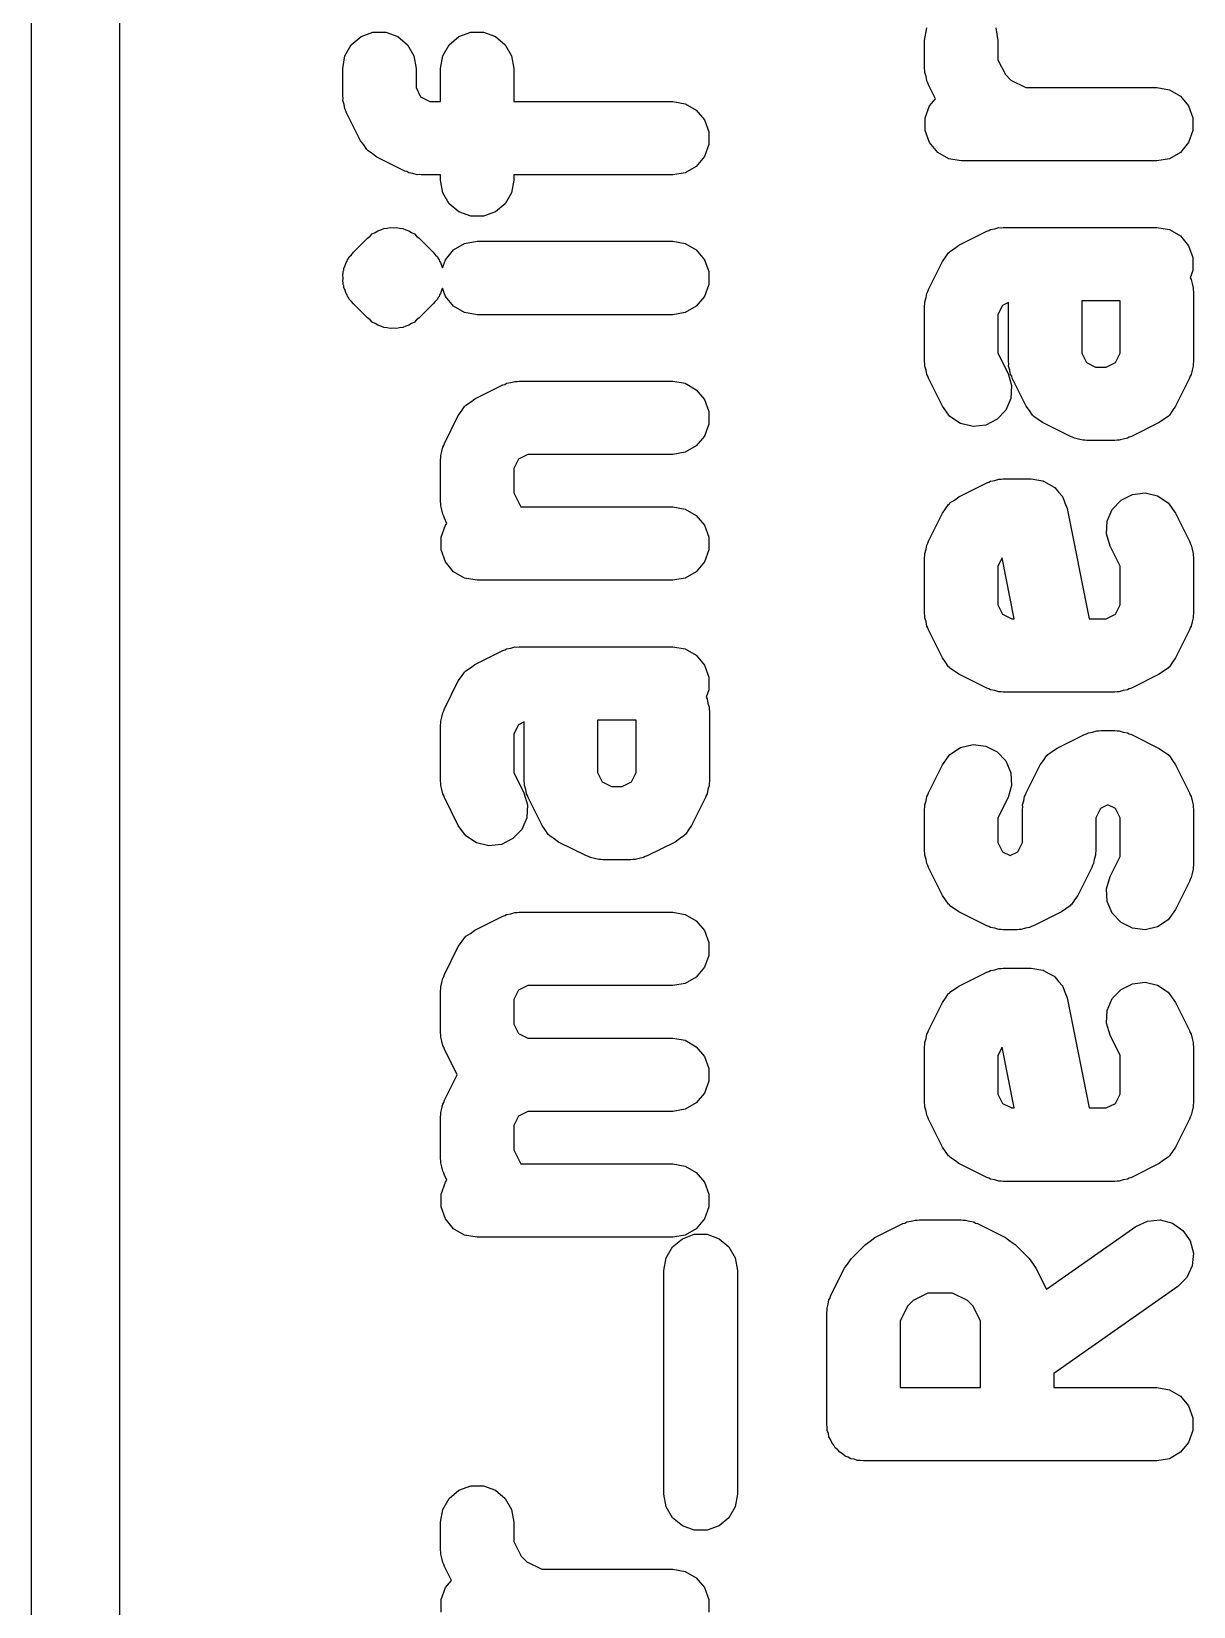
# Model space of a CAD drawing. Extents: x 25.3 to 49.5, y -85.5 to -24.8.
# Drawn here: x 25.286 to 28.304, y -79.159 to -75.07 of the extents above; entities that cross this region are included whole.
import ezdxf

# ---------------------------------------------------------------- set-up
doc = ezdxf.new("R2010")
doc.units = 0
doc.header["$MEASUREMENT"] = 0
doc.layers.add('BLACK', color=7, linetype='CONTINUOUS')

msp = doc.modelspace()

# ---------------------------------------------------------------- linework, layer by layer
at = {"layer": 'Black'}
for p, q in [((25.2857, -84.836), (25.2857, -25.4)), ((25.5143, -25.5143), (25.5143, -84.7217)), ((27.6053, -75.0933), (27.611, -75.0607)), ((27.79, -75.0607), (27.7958, -75.0933)), ((26.0997, -75.1333), (26.1162, -75.1046)), ((26.1162, -75.1046), (26.1416, -75.0834)), ((26.1416, -75.0834), (26.1727, -75.0721)), ((26.1727, -75.0721), (26.2058, -75.0721)), ((26.2058, -75.0721), (26.2368, -75.0834)), ((26.2368, -75.0834), (26.2622, -75.1046)), ((26.2622, -75.1046), (26.2787, -75.1333)), ((26.3537, -75.1333), (26.3702, -75.1046)), ((26.3702, -75.1046), (26.3956, -75.0834)), ((26.3956, -75.0834), (26.4267, -75.0721)), ((26.4267, -75.0721), (26.4598, -75.0721)), ((26.4598, -75.0721), (26.4908, -75.0834)), ((26.4908, -75.0834), (26.5162, -75.1046)), ((26.5162, -75.1046), (26.5327, -75.1333)), ((27.6053, -75.1659), (27.6053, -75.0933)), ((27.7958, -75.0933), (27.7958, -75.1434)), ((26.094, -75.1659), (26.0997, -75.1333)), ((26.2787, -75.1333), (26.2845, -75.1659)), ((26.348, -75.1659), (26.3537, -75.1333)), ((26.5327, -75.1333), (26.5385, -75.1659)), ((27.7958, -75.1434), (27.8151, -75.182)), ((26.094, -75.2384), (26.094, -75.1659)), ((26.2845, -75.1659), (26.2845, -75.2159)), ((26.348, -75.252), (26.348, -75.1659)), ((26.5385, -75.1659), (26.5385, -75.252)), ((27.6062, -75.1713), (27.6053, -75.1659)), ((27.6059, -75.1767), (27.6062, -75.1713)), ((27.6091, -75.1874), (27.6059, -75.1767)), ((27.611, -75.1984), (27.6091, -75.1874)), ((27.8151, -75.182), (27.8295, -75.1964)), ((26.2845, -75.2159), (26.2965, -75.24)), ((27.6138, -75.2032), (27.611, -75.1984)), ((27.6153, -75.2085), (27.6138, -75.2032)), ((27.6335, -75.2449), (27.6153, -75.2085)), ((27.8295, -75.1964), (27.8681, -75.2157)), ((27.8681, -75.2157), (28.2085, -75.2157)), ((28.2085, -75.2157), (28.2411, -75.2215)), ((28.2411, -75.2215), (28.2697, -75.238)), ((26.0949, -75.2438), (26.094, -75.2384)), ((26.0946, -75.2493), (26.0949, -75.2438)), ((26.0978, -75.26), (26.0946, -75.2493)), ((26.0997, -75.271), (26.0978, -75.26)), ((26.2965, -75.24), (26.3206, -75.252)), ((26.3206, -75.252), (26.348, -75.252)), ((26.5385, -75.252), (26.9512, -75.252)), ((26.9512, -75.252), (26.9838, -75.2578)), ((26.9838, -75.2578), (27.0124, -75.2743)), ((27.6067, -75.2945), (27.618, -75.2634)), ((27.618, -75.2634), (27.6335, -75.2449)), ((28.2697, -75.238), (28.291, -75.2634)), ((28.291, -75.2634), (28.3023, -75.2945)), ((26.1025, -75.2758), (26.0997, -75.271)), ((26.104, -75.281), (26.1025, -75.2758)), ((26.1403, -75.3536), (26.104, -75.281)), ((27.0124, -75.2743), (27.0337, -75.2997)), ((27.0337, -75.2997), (27.045, -75.3307)), ((27.6067, -75.3275), (27.6067, -75.2945)), ((28.3023, -75.2945), (28.3023, -75.3275)), ((27.045, -75.3307), (27.045, -75.3638)), ((27.618, -75.3586), (27.6067, -75.3275)), ((28.3023, -75.3275), (28.291, -75.3586)), ((26.1486, -75.3648), (26.1403, -75.3536)), ((26.1563, -75.3765), (26.1486, -75.3648)), ((26.1584, -75.3781), (26.1563, -75.3765)), ((26.16, -75.3802), (26.1584, -75.3781)), ((26.1717, -75.3879), (26.16, -75.3802)), ((26.1829, -75.3962), (26.1717, -75.3879)), ((27.045, -75.3638), (27.0337, -75.3949)), ((27.6393, -75.384), (27.618, -75.3586)), ((27.6679, -75.4005), (27.6393, -75.384)), ((28.2697, -75.384), (28.2411, -75.4005)), ((28.291, -75.3586), (28.2697, -75.384)), ((26.2555, -75.4325), (26.1829, -75.3962)), ((26.2607, -75.434), (26.2555, -75.4325)), ((27.0124, -75.4203), (26.9838, -75.4368)), ((27.0337, -75.3949), (27.0124, -75.4203)), ((27.7005, -75.4062), (27.6679, -75.4005)), ((28.2085, -75.4062), (27.7005, -75.4062)), ((28.2411, -75.4005), (28.2085, -75.4062)), ((26.2655, -75.4368), (26.2607, -75.434)), ((26.2765, -75.4387), (26.2655, -75.4368)), ((26.2872, -75.4419), (26.2765, -75.4387)), ((26.2927, -75.4416), (26.2872, -75.4419)), ((26.2981, -75.4425), (26.2927, -75.4416)), ((26.348, -75.4425), (26.2981, -75.4425)), ((26.348, -75.4561), (26.348, -75.4425)), ((26.3537, -75.4887), (26.348, -75.4561)), ((26.5385, -75.4561), (26.5327, -75.4887)), ((26.9512, -75.4425), (26.5385, -75.4425)), ((26.5385, -75.4425), (26.5385, -75.4561)), ((26.9838, -75.4368), (26.9512, -75.4425)), ((26.3702, -75.5174), (26.3537, -75.4887)), ((26.5327, -75.4887), (26.5162, -75.5174)), ((26.3956, -75.5386), (26.3702, -75.5174)), ((26.4267, -75.5499), (26.3956, -75.5386)), ((26.4598, -75.5499), (26.4267, -75.5499)), ((26.4908, -75.5386), (26.4598, -75.5499)), ((26.5162, -75.5174), (26.4908, -75.5386)), ((26.165, -75.6017), (26.1709, -75.5958)), ((26.1709, -75.5958), (26.1784, -75.5923)), ((26.1784, -75.5923), (26.1852, -75.5875)), ((26.1852, -75.5875), (26.1933, -75.5854)), ((26.1933, -75.5854), (26.2008, -75.5819)), ((26.2008, -75.5819), (26.2091, -75.5811)), ((26.2091, -75.5811), (26.2172, -75.579)), ((26.2172, -75.579), (26.2255, -75.5797)), ((26.2255, -75.5797), (26.2338, -75.579)), ((26.2338, -75.579), (26.2419, -75.5811)), ((26.2419, -75.5811), (26.2502, -75.5819)), ((26.2502, -75.5819), (26.2577, -75.5854)), ((26.2577, -75.5854), (26.2658, -75.5875)), ((26.2658, -75.5875), (26.2726, -75.5923)), ((26.2726, -75.5923), (26.2801, -75.5958)), ((26.2801, -75.5958), (26.286, -75.6017)), ((27.6942, -75.6249), (27.7668, -75.5887)), ((27.7668, -75.5887), (27.772, -75.5871)), ((27.772, -75.5871), (27.7768, -75.5844)), ((27.7768, -75.5844), (27.7878, -75.5824)), ((27.7878, -75.5824), (27.7985, -75.5792)), ((27.7985, -75.5792), (27.804, -75.5796)), ((27.804, -75.5796), (27.8094, -75.5786)), ((27.8094, -75.5786), (28.2085, -75.5786)), ((28.2085, -75.5786), (28.2411, -75.5844)), ((28.2411, -75.5844), (28.2697, -75.6009)), ((26.1219, -75.6428), (26.1581, -75.6065)), ((26.1581, -75.6065), (26.165, -75.6017)), ((26.286, -75.6017), (26.2929, -75.6065)), ((26.2929, -75.6065), (26.3291, -75.6428)), ((26.3607, -75.6625), (26.382, -75.6372)), ((26.382, -75.6372), (26.4106, -75.6206)), ((26.4106, -75.6206), (26.4432, -75.6149)), ((26.4432, -75.6149), (26.9512, -75.6149)), ((26.9512, -75.6149), (26.9838, -75.6206)), ((26.9838, -75.6206), (27.0124, -75.6372)), ((27.0124, -75.6372), (27.0337, -75.6625)), ((27.6713, -75.641), (27.683, -75.6333)), ((27.683, -75.6333), (27.6942, -75.6249)), ((28.2697, -75.6009), (28.291, -75.6262)), ((28.291, -75.6262), (28.3023, -75.6573)), ((26.0972, -75.6855), (26.1007, -75.6779)), ((26.1007, -75.6779), (26.1029, -75.6699)), ((26.1029, -75.6699), (26.1053, -75.6665)), ((26.1053, -75.6665), (26.1067, -75.6625)), ((26.1067, -75.6625), (26.1094, -75.6593)), ((26.1094, -75.6593), (26.1112, -75.6555)), ((26.1112, -75.6555), (26.1171, -75.6496)), ((26.1171, -75.6496), (26.1219, -75.6428)), ((26.3291, -75.6428), (26.3339, -75.6496)), ((26.3339, -75.6496), (26.3398, -75.6555)), ((26.3398, -75.6555), (26.3416, -75.6593)), ((26.3416, -75.6593), (26.3443, -75.6625)), ((26.3443, -75.6625), (26.3457, -75.6665)), ((26.3457, -75.6665), (26.3481, -75.6699)), ((26.3481, -75.6699), (26.3503, -75.6779)), ((26.3503, -75.6779), (26.353, -75.6838)), ((26.353, -75.6838), (26.3607, -75.6625)), ((27.0337, -75.6625), (27.045, -75.6936)), ((27.6153, -75.7401), (27.6516, -75.6675)), ((27.6516, -75.6675), (27.6599, -75.6563)), ((27.6599, -75.6563), (27.6676, -75.6447)), ((27.6676, -75.6447), (27.6697, -75.6431)), ((27.6697, -75.6431), (27.6713, -75.641)), ((28.3023, -75.6573), (28.3023, -75.6904)), ((26.0943, -75.7018), (26.0954, -75.6978)), ((26.0951, -75.7101), (26.0943, -75.7018)), ((26.0943, -75.7184), (26.0951, -75.7101)), ((26.0954, -75.7225), (26.0943, -75.7184)), ((26.0954, -75.6936), (26.0968, -75.6897)), ((26.0954, -75.6978), (26.0954, -75.6936)), ((26.0968, -75.6897), (26.0972, -75.6855)), ((27.045, -75.6936), (27.045, -75.7267)), ((28.3023, -75.6904), (28.2954, -75.7093)), ((28.2954, -75.7093), (28.298, -75.7139)), ((28.298, -75.7139), (28.3, -75.7248)), ((26.0954, -75.7267), (26.0954, -75.7225)), ((26.0968, -75.7306), (26.0954, -75.7267)), ((26.0972, -75.7348), (26.0968, -75.7306)), ((26.1007, -75.7423), (26.0972, -75.7348)), ((26.1029, -75.7504), (26.1007, -75.7423)), ((26.1053, -75.7538), (26.1029, -75.7504)), ((26.1067, -75.7578), (26.1053, -75.7538)), ((26.1094, -75.761), (26.1067, -75.7578)), ((26.3443, -75.7578), (26.3416, -75.761)), ((26.3457, -75.7538), (26.3443, -75.7578)), ((26.3481, -75.7504), (26.3457, -75.7538)), ((26.3503, -75.7423), (26.3481, -75.7504)), ((26.353, -75.7365), (26.3503, -75.7423)), ((26.3607, -75.7578), (26.353, -75.7365)), ((26.382, -75.7831), (26.3607, -75.7578)), ((27.0337, -75.7578), (27.0124, -75.7831)), ((27.045, -75.7267), (27.0337, -75.7578)), ((27.6091, -75.7611), (27.611, -75.7501)), ((27.611, -75.7501), (27.6138, -75.7454)), ((27.6138, -75.7454), (27.6153, -75.7401)), ((28.3, -75.7248), (28.3031, -75.7355)), ((28.3031, -75.7355), (28.3028, -75.741)), ((28.3028, -75.741), (28.3038, -75.7464)), ((28.3038, -75.7464), (28.3038, -75.9279)), ((26.1112, -75.7648), (26.1094, -75.761)), ((26.1171, -75.7707), (26.1112, -75.7648)), ((26.1219, -75.7775), (26.1171, -75.7707)), ((26.1581, -75.8138), (26.1219, -75.7775)), ((26.3291, -75.7775), (26.2929, -75.8138)), ((26.3339, -75.7707), (26.3291, -75.7775)), ((26.3398, -75.7648), (26.3339, -75.7707)), ((26.3416, -75.761), (26.3398, -75.7648)), ((26.4106, -75.7996), (26.382, -75.7831)), ((26.4432, -75.8054), (26.4106, -75.7996)), ((26.9838, -75.7996), (26.9512, -75.8054)), ((27.0124, -75.7831), (26.9838, -75.7996)), ((27.6053, -75.7827), (27.6062, -75.7773)), ((27.6053, -75.9279), (27.6053, -75.7827)), ((27.6059, -75.7718), (27.6091, -75.7611)), ((27.6062, -75.7773), (27.6059, -75.7718)), ((27.8078, -75.7811), (27.7958, -75.8052)), ((27.823, -75.7735), (27.8078, -75.7811)), ((27.823, -75.9279), (27.823, -75.7735)), ((28.0135, -75.7691), (28.0135, -75.9054)), ((28.1133, -75.7691), (28.0135, -75.7691)), ((28.1133, -75.9054), (28.1133, -75.7691)), ((26.165, -75.8186), (26.1581, -75.8138)), ((26.1709, -75.8245), (26.165, -75.8186)), ((26.1784, -75.828), (26.1709, -75.8245)), ((26.1852, -75.8328), (26.1784, -75.828)), ((26.1933, -75.8349), (26.1852, -75.8328)), ((26.2008, -75.8384), (26.1933, -75.8349)), ((26.2091, -75.8392), (26.2008, -75.8384)), ((26.2172, -75.8413), (26.2091, -75.8392)), ((26.2255, -75.8406), (26.2172, -75.8413)), ((26.2338, -75.8413), (26.2255, -75.8406)), ((26.2419, -75.8392), (26.2338, -75.8413)), ((26.2502, -75.8384), (26.2419, -75.8392)), ((26.2577, -75.8349), (26.2502, -75.8384)), ((26.2658, -75.8328), (26.2577, -75.8349)), ((26.2726, -75.828), (26.2658, -75.8328)), ((26.2801, -75.8245), (26.2726, -75.828)), ((26.286, -75.8186), (26.2801, -75.8245)), ((26.2929, -75.8138), (26.286, -75.8186)), ((26.9512, -75.8054), (26.4432, -75.8054)), ((27.7958, -75.8052), (27.7958, -75.9054)), ((27.7958, -75.9054), (27.822, -75.9578)), ((28.0135, -75.9054), (28.0255, -75.9294)), ((28.1012, -75.9294), (28.1133, -75.9054)), ((27.6062, -75.9333), (27.6053, -75.9279)), ((27.6059, -75.9387), (27.6062, -75.9333)), ((27.6091, -75.9494), (27.6059, -75.9387)), ((27.611, -75.9604), (27.6091, -75.9494)), ((27.6138, -75.9652), (27.611, -75.9604)), ((27.6153, -75.9705), (27.6138, -75.9652)), ((27.822, -75.9578), (27.8314, -75.9895)), ((27.8239, -75.9333), (27.823, -75.9279)), ((27.8236, -75.9387), (27.8239, -75.9333)), ((27.8268, -75.9494), (27.8236, -75.9387)), ((27.8287, -75.9604), (27.8268, -75.9494)), ((27.8315, -75.9652), (27.8287, -75.9604)), ((27.833, -75.9705), (27.8315, -75.9652)), ((28.0255, -75.9294), (28.0496, -75.9415)), ((28.0496, -75.9415), (28.0772, -75.9415)), ((28.0772, -75.9415), (28.1012, -75.9294)), ((28.2953, -75.9652), (28.2937, -75.9705)), ((28.298, -75.9604), (28.2953, -75.9652)), ((28.3, -75.9494), (28.298, -75.9604)), ((28.3031, -75.9387), (28.3, -75.9494)), ((28.3038, -75.9279), (28.3028, -75.9333)), ((28.3028, -75.9333), (28.3031, -75.9387)), ((26.4369, -76.0241), (26.5095, -75.9878)), ((26.5095, -75.9878), (26.5147, -75.9862)), ((26.5147, -75.9862), (26.5195, -75.9835)), ((26.5195, -75.9835), (26.5305, -75.9816)), ((26.5305, -75.9816), (26.5412, -75.9784)), ((26.5412, -75.9784), (26.5467, -75.9787)), ((26.5467, -75.9787), (26.5521, -75.9778)), ((26.5521, -75.9778), (26.9512, -75.9778)), ((26.9512, -75.9778), (26.9838, -75.9835)), ((26.9838, -75.9835), (27.0124, -76)), ((27.0124, -76), (27.0337, -76.0254)), ((27.6516, -76.043), (27.6153, -75.9705)), ((27.8314, -75.9895), (27.8294, -76.0226)), ((27.8693, -76.043), (27.833, -75.9705)), ((28.2937, -75.9705), (28.2574, -76.043)), ((26.4026, -76.0555), (26.4103, -76.0438)), ((26.4103, -76.0438), (26.4124, -76.0422)), ((26.4124, -76.0422), (26.414, -76.0401)), ((26.414, -76.0401), (26.4257, -76.0324)), ((26.4257, -76.0324), (26.4369, -76.0241)), ((27.0337, -76.0254), (27.045, -76.0565)), ((27.6713, -76.0696), (27.6516, -76.043)), ((27.8294, -76.0226), (27.8163, -76.0529)), ((27.8776, -76.0542), (27.8693, -76.043)), ((28.2574, -76.043), (28.2491, -76.0542)), ((26.358, -76.1393), (26.3943, -76.0667)), ((26.3943, -76.0667), (26.4026, -76.0555)), ((27.045, -76.0565), (27.045, -76.0895)), ((27.6989, -76.0878), (27.6713, -76.0696)), ((27.7311, -76.0955), (27.6989, -76.0878)), ((27.7935, -76.0769), (27.764, -76.0917)), ((27.8163, -76.0529), (27.7935, -76.0769)), ((27.8853, -76.0659), (27.8776, -76.0542)), ((27.8875, -76.0675), (27.8853, -76.0659)), ((27.889, -76.0696), (27.8875, -76.0675)), ((27.9007, -76.0773), (27.889, -76.0696)), ((27.9119, -76.0856), (27.9007, -76.0773)), ((27.9845, -76.1219), (27.9119, -76.0856)), ((28.2148, -76.0856), (28.1423, -76.1219)), ((28.226, -76.0773), (28.2148, -76.0856)), ((28.2377, -76.0696), (28.226, -76.0773)), ((28.2393, -76.0675), (28.2377, -76.0696)), ((28.2414, -76.0659), (28.2393, -76.0675)), ((28.2491, -76.0542), (28.2414, -76.0659)), ((27.0337, -76.1206), (27.0124, -76.146)), ((27.045, -76.0895), (27.0337, -76.1206)), ((27.764, -76.0917), (27.7311, -76.0955)), ((27.9898, -76.1235), (27.9845, -76.1219)), ((27.9945, -76.1262), (27.9898, -76.1235)), ((28.0055, -76.1282), (27.9945, -76.1262)), ((28.0162, -76.1313), (28.0055, -76.1282)), ((28.1212, -76.1282), (28.1133, -76.1305)), ((28.1322, -76.1262), (28.1212, -76.1282)), ((28.137, -76.1235), (28.1322, -76.1262)), ((28.1423, -76.1219), (28.137, -76.1235)), ((26.3486, -76.171), (26.3518, -76.1603)), ((26.3518, -76.1603), (26.3537, -76.1493)), ((26.3537, -76.1493), (26.3565, -76.1445)), ((26.3565, -76.1445), (26.358, -76.1393)), ((26.5746, -76.1683), (26.5505, -76.1803)), ((26.9512, -76.1683), (26.5746, -76.1683)), ((26.9838, -76.1625), (26.9512, -76.1683)), ((27.0124, -76.146), (26.9838, -76.1625)), ((28.0217, -76.131), (28.0162, -76.1313)), ((28.0271, -76.132), (28.0217, -76.131)), ((28.0997, -76.132), (28.0271, -76.132)), ((28.1051, -76.131), (28.0997, -76.132)), ((28.1105, -76.1313), (28.1051, -76.131)), ((28.1133, -76.1305), (28.1105, -76.1313)), ((26.348, -76.1819), (26.3489, -76.1764)), ((26.348, -76.2907), (26.348, -76.1819)), ((26.3489, -76.1764), (26.3486, -76.171)), ((26.5505, -76.1803), (26.5385, -76.2043)), ((26.5385, -76.2043), (26.5385, -76.2682)), ((27.6942, -76.2781), (27.7668, -76.2418)), ((27.7668, -76.2418), (27.772, -76.2402)), ((27.772, -76.2402), (27.7768, -76.2375)), ((27.7768, -76.2375), (27.7878, -76.2356)), ((27.7878, -76.2356), (27.7985, -76.2324)), ((27.7985, -76.2324), (27.804, -76.2327)), ((27.804, -76.2327), (27.8094, -76.2317)), ((27.8094, -76.2317), (27.8819, -76.2317)), ((27.8819, -76.2317), (27.8972, -76.2344)), ((27.8972, -76.2344), (27.9125, -76.2368)), ((27.9125, -76.2368), (27.9134, -76.2373)), ((27.9134, -76.2373), (27.9145, -76.2375)), ((27.9145, -76.2375), (27.9279, -76.2452)), ((27.9279, -76.2452), (27.9415, -76.2527)), ((26.3489, -76.2961), (26.348, -76.2907)), ((26.5385, -76.2682), (26.5565, -76.3043)), ((27.6713, -76.2941), (27.683, -76.2864)), ((27.683, -76.2864), (27.6942, -76.2781)), ((27.9415, -76.2527), (27.9422, -76.2535)), ((27.9422, -76.2535), (27.9432, -76.254)), ((27.9432, -76.254), (27.9531, -76.2659)), ((27.9531, -76.2659), (27.9633, -76.2775)), ((27.9633, -76.2775), (27.9637, -76.2785)), ((27.9637, -76.2785), (27.9644, -76.2794)), ((27.9644, -76.2794), (27.9697, -76.2939)), ((28.0927, -76.3108), (28.1155, -76.2868)), ((28.1155, -76.2868), (28.1451, -76.272)), ((28.1451, -76.272), (28.1779, -76.2682)), ((28.1779, -76.2682), (28.2101, -76.2759)), ((28.2101, -76.2759), (28.2377, -76.2941)), ((26.3486, -76.3016), (26.3489, -76.2961)), ((26.3518, -76.3123), (26.3486, -76.3016)), ((26.3537, -76.3233), (26.3518, -76.3123)), ((26.3565, -76.328), (26.3537, -76.3233)), ((26.358, -76.3333), (26.3565, -76.328)), ((26.5565, -76.3043), (26.9512, -76.3043)), ((26.9512, -76.3043), (26.9838, -76.3101)), ((26.9838, -76.3101), (27.0124, -76.3266)), ((27.0124, -76.3266), (27.0337, -76.3519)), ((27.6153, -76.3933), (27.6516, -76.3207)), ((27.6516, -76.3207), (27.6599, -76.3095)), ((27.6599, -76.3095), (27.6676, -76.2978)), ((27.6676, -76.2978), (27.6697, -76.2962)), ((27.6697, -76.2962), (27.6713, -76.2941)), ((27.9697, -76.2939), (27.9753, -76.3083)), ((27.9753, -76.3083), (28.0326, -76.5946)), ((28.0796, -76.3412), (28.0927, -76.3108)), ((28.2377, -76.2941), (28.2574, -76.3207)), ((28.2574, -76.3207), (28.2937, -76.3933)), ((26.3494, -76.383), (26.3607, -76.3519)), ((26.3649, -76.347), (26.358, -76.3333)), ((26.3607, -76.3519), (26.3649, -76.347)), ((27.0337, -76.3519), (27.045, -76.383)), ((28.0776, -76.3742), (28.0796, -76.3412)), ((26.3494, -76.4161), (26.3494, -76.383)), ((27.045, -76.383), (27.045, -76.4161)), ((27.6059, -76.425), (27.6091, -76.4143)), ((27.6091, -76.4143), (27.611, -76.4033)), ((27.611, -76.4033), (27.6138, -76.3985)), ((27.6138, -76.3985), (27.6153, -76.3933)), ((28.087, -76.4059), (28.0776, -76.3742)), ((28.1133, -76.4583), (28.087, -76.4059)), ((28.2937, -76.3933), (28.2953, -76.3985)), ((28.2953, -76.3985), (28.298, -76.4033)), ((28.298, -76.4033), (28.3, -76.4143)), ((28.3, -76.4143), (28.3031, -76.425)), ((26.3607, -76.4472), (26.3494, -76.4161)), ((26.382, -76.4725), (26.3607, -76.4472)), ((27.0337, -76.4472), (27.0124, -76.4725)), ((27.045, -76.4161), (27.0337, -76.4472)), ((27.6053, -76.4359), (27.6062, -76.4304)), ((27.6053, -76.581), (27.6053, -76.4359)), ((27.6062, -76.4304), (27.6059, -76.425)), ((27.8067, -76.4365), (27.7958, -76.4583)), ((27.8383, -76.5946), (27.8067, -76.4365)), ((28.3031, -76.425), (28.3028, -76.4305)), ((28.3028, -76.4305), (28.3038, -76.4359)), ((28.3038, -76.4359), (28.3038, -76.581)), ((26.4106, -76.4891), (26.382, -76.4725)), ((26.4432, -76.4948), (26.4106, -76.4891)), ((26.9512, -76.4948), (26.4432, -76.4948)), ((26.9838, -76.4891), (26.9512, -76.4948)), ((27.0124, -76.4725), (26.9838, -76.4891)), ((27.7958, -76.4583), (27.7958, -76.5585)), ((28.1133, -76.5585), (28.1133, -76.4583)), ((27.7958, -76.5585), (27.8078, -76.5826)), ((28.1012, -76.5826), (28.1133, -76.5585)), ((27.6062, -76.5864), (27.6053, -76.581)), ((27.6059, -76.5919), (27.6062, -76.5864)), ((27.6091, -76.6026), (27.6059, -76.5919)), ((27.611, -76.6136), (27.6091, -76.6026)), ((27.6138, -76.6183), (27.611, -76.6136)), ((27.6153, -76.6236), (27.6138, -76.6183)), ((27.8078, -76.5826), (27.8319, -76.5946)), ((27.8319, -76.5946), (27.8383, -76.5946)), ((28.0326, -76.5946), (28.0772, -76.5946)), ((28.0772, -76.5946), (28.1012, -76.5826)), ((28.2953, -76.6183), (28.2937, -76.6236)), ((28.298, -76.6136), (28.2953, -76.6183)), ((28.3, -76.6026), (28.298, -76.6136)), ((28.3031, -76.5919), (28.3, -76.6026)), ((28.3038, -76.581), (28.3028, -76.5864)), ((28.3028, -76.5864), (28.3031, -76.5919)), ((27.6516, -76.6962), (27.6153, -76.6236)), ((28.2937, -76.6236), (28.2574, -76.6962)), ((26.4369, -76.7135), (26.5095, -76.6772)), ((26.5095, -76.6772), (26.5147, -76.6757)), ((26.5147, -76.6757), (26.5195, -76.6729)), ((26.5195, -76.6729), (26.5305, -76.671)), ((26.5305, -76.671), (26.5412, -76.6678)), ((26.5412, -76.6678), (26.5467, -76.6681)), ((26.5467, -76.6681), (26.5521, -76.6672)), ((26.5521, -76.6672), (26.9512, -76.6672)), ((26.9512, -76.6672), (26.9838, -76.6729)), ((26.9838, -76.6729), (27.0124, -76.6895)), ((27.0124, -76.6895), (27.0337, -76.7148)), ((27.6599, -76.7074), (27.6516, -76.6962)), ((28.2574, -76.6962), (28.2491, -76.7074)), ((26.4026, -76.7449), (26.4103, -76.7332)), ((26.4103, -76.7332), (26.4124, -76.7317)), ((26.4124, -76.7317), (26.414, -76.7296)), ((26.414, -76.7296), (26.4257, -76.7218)), ((26.4257, -76.7218), (26.4369, -76.7135)), ((27.0337, -76.7148), (27.045, -76.7459)), ((27.6676, -76.7191), (27.6599, -76.7074)), ((27.6697, -76.7206), (27.6676, -76.7191)), ((27.6713, -76.7227), (27.6697, -76.7206)), ((27.683, -76.7304), (27.6713, -76.7227)), ((27.6942, -76.7388), (27.683, -76.7304)), ((27.7668, -76.7751), (27.6942, -76.7388)), ((28.2148, -76.7388), (28.1423, -76.7751)), ((28.226, -76.7304), (28.2148, -76.7388)), ((28.2377, -76.7227), (28.226, -76.7304)), ((28.2393, -76.7206), (28.2377, -76.7227)), ((28.2414, -76.7191), (28.2393, -76.7206)), ((28.2491, -76.7074), (28.2414, -76.7191)), ((26.358, -76.8287), (26.3943, -76.7561)), ((26.3943, -76.7561), (26.4026, -76.7449)), ((27.045, -76.779), (27.0381, -76.7979)), ((27.045, -76.7459), (27.045, -76.779)), ((27.772, -76.7766), (27.7668, -76.7751)), ((27.7768, -76.7794), (27.772, -76.7766)), ((27.7878, -76.7813), (27.7768, -76.7794)), ((27.7985, -76.7845), (27.7878, -76.7813)), ((28.1212, -76.7813), (28.1105, -76.7845)), ((28.1322, -76.7794), (28.1212, -76.7813)), ((28.137, -76.7766), (28.1322, -76.7794)), ((28.1423, -76.7751), (28.137, -76.7766)), ((27.0381, -76.7979), (27.0407, -76.8024)), ((27.0407, -76.8024), (27.0427, -76.8134)), ((27.0427, -76.8134), (27.0458, -76.8241)), ((27.804, -76.7842), (27.7985, -76.7845)), ((27.8094, -76.7851), (27.804, -76.7842)), ((28.0997, -76.7851), (27.8094, -76.7851)), ((28.1051, -76.7842), (28.0997, -76.7851)), ((28.1105, -76.7845), (28.1051, -76.7842)), ((26.3486, -76.8604), (26.3518, -76.8497)), ((26.3489, -76.8659), (26.3486, -76.8604)), ((26.3518, -76.8497), (26.3537, -76.8387)), ((26.3537, -76.8387), (26.3565, -76.834)), ((26.3565, -76.834), (26.358, -76.8287)), ((26.5657, -76.8621), (26.5505, -76.8697)), ((26.5657, -77.0164), (26.5657, -76.8621)), ((26.7562, -76.8577), (26.7562, -76.9939)), ((26.856, -76.8577), (26.7562, -76.8577)), ((26.856, -76.9939), (26.856, -76.8577)), ((27.0458, -76.8241), (27.0455, -76.8296)), ((27.0455, -76.8296), (27.0465, -76.835)), ((27.0465, -76.835), (27.0465, -77.0164)), ((26.348, -76.8713), (26.3489, -76.8659)), ((26.348, -77.0164), (26.348, -76.8713)), ((26.5505, -76.8697), (26.5385, -76.8938)), ((26.5385, -76.8938), (26.5385, -76.9939)), ((27.9482, -76.9312), (28.0208, -76.8949)), ((28.0208, -76.8949), (28.026, -76.8934)), ((28.026, -76.8934), (28.0308, -76.8906)), ((28.0308, -76.8906), (28.0418, -76.8887)), ((28.0418, -76.8887), (28.0525, -76.8855)), ((28.0525, -76.8855), (28.058, -76.8858)), ((28.058, -76.8858), (28.0634, -76.8849)), ((28.0634, -76.8849), (28.0997, -76.8849)), ((28.0997, -76.8849), (28.1051, -76.8858)), ((28.1051, -76.8858), (28.1105, -76.8855)), ((28.1105, -76.8855), (28.1212, -76.8887)), ((28.1212, -76.8887), (28.1322, -76.8906)), ((28.1322, -76.8906), (28.137, -76.8934)), ((28.137, -76.8934), (28.1423, -76.8949)), ((28.1423, -76.8949), (28.2148, -76.9312)), ((27.6713, -76.9473), (27.6989, -76.929)), ((27.6989, -76.929), (27.7311, -76.9213)), ((27.7311, -76.9213), (27.764, -76.9251)), ((27.764, -76.9251), (27.7935, -76.9399)), ((27.7935, -76.9399), (27.8163, -76.9639)), ((27.9253, -76.9473), (27.937, -76.9396)), ((27.937, -76.9396), (27.9482, -76.9312)), ((28.2148, -76.9312), (28.2261, -76.9396)), ((28.2261, -76.9396), (28.2377, -76.9473)), ((27.6153, -77.0464), (27.6516, -76.9738)), ((27.6516, -76.9738), (27.6713, -76.9473)), ((27.8163, -76.9639), (27.8294, -76.9943)), ((27.8693, -77.0464), (27.9056, -76.9738)), ((27.9056, -76.9738), (27.9139, -76.9626)), ((27.9139, -76.9626), (27.9216, -76.9509)), ((27.9216, -76.9509), (27.9237, -76.9494)), ((27.9237, -76.9494), (27.9253, -76.9473)), ((28.2377, -76.9473), (28.2393, -76.9494)), ((28.2393, -76.9494), (28.2414, -76.9509)), ((28.2414, -76.9509), (28.2491, -76.9626)), ((28.2491, -76.9626), (28.2574, -76.9738)), ((28.2574, -76.9738), (28.2937, -77.0464)), ((26.3489, -77.0218), (26.348, -77.0164)), ((26.3486, -77.0273), (26.3489, -77.0218)), ((26.3518, -77.038), (26.3486, -77.0273)), ((26.5385, -76.9939), (26.5647, -77.0464)), ((26.5666, -77.0218), (26.5657, -77.0164)), ((26.5663, -77.0273), (26.5666, -77.0218)), ((26.5695, -77.038), (26.5663, -77.0273)), ((26.7562, -76.9939), (26.7682, -77.018)), ((26.7682, -77.018), (26.7923, -77.03)), ((26.8199, -77.03), (26.8439, -77.018)), ((26.8439, -77.018), (26.856, -76.9939)), ((27.0458, -77.0273), (27.0427, -77.038)), ((27.0465, -77.0164), (27.0455, -77.0218)), ((27.0455, -77.0218), (27.0458, -77.0273)), ((27.8314, -77.0273), (27.822, -77.059)), ((27.8294, -76.9943), (27.8314, -77.0273)), ((26.3537, -77.049), (26.3518, -77.038)), ((26.3565, -77.0538), (26.3537, -77.049)), ((26.358, -77.059), (26.3565, -77.0538)), ((26.3943, -77.1316), (26.358, -77.059)), ((26.5647, -77.0464), (26.5741, -77.0781)), ((26.5714, -77.049), (26.5695, -77.038)), ((26.5742, -77.0538), (26.5714, -77.049)), ((26.5757, -77.059), (26.5742, -77.0538)), ((26.612, -77.1316), (26.5757, -77.059)), ((26.7923, -77.03), (26.8199, -77.03)), ((27.0364, -77.059), (27.0001, -77.1316)), ((27.038, -77.0538), (27.0364, -77.059)), ((27.0407, -77.049), (27.038, -77.0538)), ((27.0427, -77.038), (27.0407, -77.049)), ((27.6059, -77.0781), (27.6091, -77.0674)), ((27.6091, -77.0674), (27.611, -77.0564)), ((27.611, -77.0564), (27.6138, -77.0517)), ((27.6138, -77.0517), (27.6153, -77.0464)), ((27.822, -77.059), (27.7958, -77.1115)), ((27.8599, -77.0781), (27.8631, -77.0674)), ((27.8631, -77.0674), (27.865, -77.0564)), ((27.865, -77.0564), (27.8678, -77.0517)), ((27.8678, -77.0517), (27.8693, -77.0464)), ((28.2937, -77.0464), (28.2953, -77.0517)), ((28.2953, -77.0517), (28.298, -77.0564)), ((28.298, -77.0564), (28.3, -77.0674)), ((28.3, -77.0674), (28.3031, -77.0781)), ((26.5741, -77.0781), (26.5721, -77.1111)), ((27.6053, -77.089), (27.6062, -77.0836)), ((27.6053, -77.1979), (27.6053, -77.089)), ((27.6062, -77.0836), (27.6059, -77.0781)), ((27.8593, -77.089), (27.8602, -77.0836)), ((27.8593, -77.1754), (27.8593, -77.089)), ((27.8602, -77.0836), (27.8599, -77.0781)), ((28.0618, -77.0874), (28.0498, -77.1115)), ((28.0815, -77.0776), (28.0618, -77.0874)), ((28.1012, -77.0874), (28.0815, -77.0776)), ((28.1133, -77.1115), (28.1012, -77.0874)), ((28.3031, -77.0781), (28.3028, -77.0836)), ((28.3028, -77.0836), (28.3038, -77.089)), ((28.3038, -77.089), (28.3038, -77.2341)), ((26.414, -77.1582), (26.3943, -77.1316)), ((26.559, -77.1415), (26.5362, -77.1655)), ((26.5721, -77.1111), (26.559, -77.1415)), ((26.6203, -77.1428), (26.612, -77.1316)), ((26.628, -77.1545), (26.6203, -77.1428)), ((26.9918, -77.1428), (26.9841, -77.1545)), ((27.0001, -77.1316), (26.9918, -77.1428)), ((27.7958, -77.1115), (27.7958, -77.1754)), ((28.0498, -77.1115), (28.0498, -77.1979)), ((28.1133, -77.2117), (28.1133, -77.1115)), ((26.4416, -77.1764), (26.414, -77.1582)), ((26.4738, -77.1841), (26.4416, -77.1764)), ((26.5067, -77.1803), (26.4738, -77.1841)), ((26.5362, -77.1655), (26.5067, -77.1803)), ((26.6302, -77.1561), (26.628, -77.1545)), ((26.6317, -77.1582), (26.6302, -77.1561)), ((26.6434, -77.1659), (26.6317, -77.1582)), ((26.6546, -77.1742), (26.6434, -77.1659)), ((26.7272, -77.2105), (26.6546, -77.1742)), ((26.9575, -77.1742), (26.885, -77.2105)), ((26.9688, -77.1659), (26.9575, -77.1742)), ((26.9804, -77.1582), (26.9688, -77.1659)), ((26.982, -77.1561), (26.9804, -77.1582)), ((26.9841, -77.1545), (26.982, -77.1561)), ((27.7958, -77.1754), (27.8078, -77.1994)), ((27.8472, -77.1994), (27.8593, -77.1754)), ((26.7325, -77.212), (26.7272, -77.2105)), ((26.7372, -77.2148), (26.7325, -77.212)), ((26.7482, -77.2167), (26.7372, -77.2148)), ((26.7589, -77.2199), (26.7482, -77.2167)), ((26.7644, -77.2196), (26.7589, -77.2199)), ((26.7698, -77.2205), (26.7644, -77.2196)), ((26.8424, -77.2205), (26.7698, -77.2205)), ((26.8478, -77.2196), (26.8424, -77.2205)), ((26.8532, -77.2199), (26.8478, -77.2196)), ((26.856, -77.2191), (26.8532, -77.2199)), ((26.8639, -77.2167), (26.856, -77.2191)), ((26.8749, -77.2148), (26.8639, -77.2167)), ((26.8797, -77.212), (26.8749, -77.2148)), ((26.885, -77.2105), (26.8797, -77.212)), ((27.6062, -77.2033), (27.6053, -77.1979)), ((27.6059, -77.2087), (27.6062, -77.2033)), ((27.6091, -77.2194), (27.6059, -77.2087)), ((27.611, -77.2304), (27.6091, -77.2194)), ((27.6138, -77.2352), (27.611, -77.2304)), ((27.8078, -77.1994), (27.8275, -77.2093)), ((27.8275, -77.2093), (27.8472, -77.1994)), ((28.044, -77.2304), (28.0413, -77.2352)), ((28.046, -77.2194), (28.044, -77.2304)), ((28.0491, -77.2087), (28.046, -77.2194)), ((28.0498, -77.1979), (28.0488, -77.2033)), ((28.0488, -77.2033), (28.0491, -77.2087)), ((28.087, -77.2641), (28.1133, -77.2117)), ((27.6153, -77.2405), (27.6138, -77.2352)), ((27.6516, -77.313), (27.6153, -77.2405)), ((28.0397, -77.2405), (28.0034, -77.313)), ((28.0413, -77.2352), (28.0397, -77.2405)), ((28.0776, -77.2958), (28.087, -77.2641)), ((28.2953, -77.2715), (28.2937, -77.2767)), ((28.298, -77.2667), (28.2953, -77.2715)), ((28.3, -77.2557), (28.298, -77.2667)), ((28.3031, -77.245), (28.3, -77.2557)), ((28.3038, -77.2341), (28.3028, -77.2395)), ((28.3028, -77.2395), (28.3031, -77.245)), ((27.6599, -77.3243), (27.6516, -77.313)), ((28.0034, -77.313), (27.9951, -77.3242)), ((28.0796, -77.3288), (28.0776, -77.2958)), ((28.2937, -77.2767), (28.2574, -77.3493)), ((27.6676, -77.3359), (27.6599, -77.3243)), ((27.6697, -77.3375), (27.6676, -77.3359)), ((27.6713, -77.3396), (27.6697, -77.3375)), ((27.683, -77.3473), (27.6713, -77.3396)), ((27.6942, -77.3556), (27.683, -77.3473)), ((27.972, -77.3473), (27.9608, -77.3556)), ((27.9837, -77.3396), (27.972, -77.3473)), ((27.9853, -77.3375), (27.9837, -77.3396)), ((27.9874, -77.3359), (27.9853, -77.3375)), ((27.9951, -77.3242), (27.9874, -77.3359)), ((28.0927, -77.3592), (28.0796, -77.3288)), ((28.2574, -77.3493), (28.2377, -77.3759)), ((26.4369, -77.4029), (26.5095, -77.3667)), ((26.5095, -77.3667), (26.5147, -77.3651)), ((26.5147, -77.3651), (26.5195, -77.3624)), ((26.5195, -77.3624), (26.5305, -77.3604)), ((26.5305, -77.3604), (26.5412, -77.3572)), ((26.5412, -77.3572), (26.5467, -77.3576)), ((26.5467, -77.3576), (26.5521, -77.3566)), ((26.5521, -77.3566), (26.9512, -77.3566)), ((26.9512, -77.3566), (26.9838, -77.3624)), ((26.9838, -77.3624), (27.0124, -77.3789)), ((27.0124, -77.3789), (27.0337, -77.4042)), ((27.7668, -77.3919), (27.6942, -77.3556)), ((27.772, -77.3935), (27.7668, -77.3919)), ((27.7768, -77.3962), (27.772, -77.3935)), ((27.7878, -77.3982), (27.7768, -77.3962)), ((27.8782, -77.3962), (27.8672, -77.3982)), ((27.883, -77.3935), (27.8782, -77.3962)), ((27.8883, -77.3919), (27.883, -77.3935)), ((27.9608, -77.3556), (27.8883, -77.3919)), ((28.1155, -77.3832), (28.0927, -77.3592)), ((28.1451, -77.398), (28.1155, -77.3832)), ((28.2101, -77.3941), (28.1779, -77.4018)), ((28.2377, -77.3759), (28.2101, -77.3941)), ((26.3943, -77.4455), (26.4026, -77.4343)), ((26.4026, -77.4343), (26.4103, -77.4227)), ((26.4103, -77.4227), (26.4124, -77.4211)), ((26.4124, -77.4211), (26.414, -77.419)), ((26.414, -77.419), (26.4257, -77.4113)), ((26.4257, -77.4113), (26.4369, -77.4029)), ((27.0337, -77.4042), (27.045, -77.4353)), ((27.045, -77.4353), (27.045, -77.4684)), ((27.7985, -77.4013), (27.7878, -77.3982)), ((27.804, -77.401), (27.7985, -77.4013)), ((27.8094, -77.402), (27.804, -77.401)), ((27.8457, -77.402), (27.8094, -77.402)), ((27.8511, -77.401), (27.8457, -77.402)), ((27.8565, -77.4013), (27.8511, -77.401)), ((27.8672, -77.3982), (27.8565, -77.4013)), ((28.1779, -77.4018), (28.1451, -77.398)), ((26.358, -77.5181), (26.3943, -77.4455)), ((27.045, -77.4684), (27.0337, -77.4995)), ((26.3565, -77.5234), (26.358, -77.5181)), ((27.0337, -77.4995), (27.0124, -77.5248)), ((27.6942, -77.5481), (27.7668, -77.5118)), ((27.7668, -77.5118), (27.772, -77.5102)), ((27.772, -77.5102), (27.7768, -77.5075)), ((27.7768, -77.5075), (27.7878, -77.5056)), ((27.7878, -77.5056), (27.7985, -77.5024)), ((27.7985, -77.5024), (27.804, -77.5027)), ((27.804, -77.5027), (27.8094, -77.5018)), ((27.8094, -77.5018), (27.8819, -77.5018)), ((27.8819, -77.5018), (27.8972, -77.5044)), ((27.8972, -77.5044), (27.9125, -77.5068)), ((27.9125, -77.5068), (27.9134, -77.5073)), ((27.9134, -77.5073), (27.9145, -77.5075)), ((27.9145, -77.5075), (27.9279, -77.5152)), ((27.9279, -77.5152), (27.9415, -77.5227)), ((26.348, -77.5607), (26.3489, -77.5553)), ((26.3486, -77.5498), (26.3518, -77.5391)), ((26.3489, -77.5553), (26.3486, -77.5498)), ((26.3518, -77.5391), (26.3537, -77.5281)), ((26.3537, -77.5281), (26.3565, -77.5234)), ((26.5505, -77.5591), (26.5385, -77.5832)), ((26.5746, -77.5471), (26.5505, -77.5591)), ((26.9512, -77.5471), (26.5746, -77.5471)), ((26.9838, -77.5414), (26.9512, -77.5471)), ((27.0124, -77.5248), (26.9838, -77.5414)), ((27.6713, -77.5641), (27.683, -77.5564)), ((27.683, -77.5564), (27.6942, -77.5481)), ((27.9415, -77.5227), (27.9422, -77.5235)), ((27.9422, -77.5235), (27.9432, -77.524)), ((27.9432, -77.524), (27.9531, -77.5359)), ((27.9531, -77.5359), (27.9633, -77.5475)), ((27.9633, -77.5475), (27.9637, -77.5485)), ((27.9637, -77.5485), (27.9644, -77.5494)), ((27.9644, -77.5494), (27.9697, -77.5639)), ((28.0927, -77.5808), (28.1155, -77.5568)), ((28.1155, -77.5568), (28.1451, -77.542)), ((28.1451, -77.542), (28.1779, -77.5382)), ((28.1779, -77.5382), (28.2101, -77.5459)), ((28.2101, -77.5459), (28.2377, -77.5641)), ((26.348, -77.6696), (26.348, -77.5607)), ((26.5385, -77.5832), (26.5385, -77.6471)), ((27.6153, -77.6633), (27.6516, -77.5907)), ((27.6516, -77.5907), (27.6599, -77.5795)), ((27.6599, -77.5795), (27.6676, -77.5678)), ((27.6676, -77.5678), (27.6697, -77.5662)), ((27.6697, -77.5662), (27.6713, -77.5641)), ((27.9697, -77.5639), (27.9753, -77.5783)), ((27.9753, -77.5783), (28.0326, -77.8646)), ((28.0796, -77.6112), (28.0927, -77.5808)), ((28.2377, -77.5641), (28.2574, -77.5907)), ((28.2574, -77.5907), (28.2937, -77.6633)), ((28.0776, -77.6442), (28.0796, -77.6112)), ((26.3489, -77.675), (26.348, -77.6696)), ((26.3486, -77.6805), (26.3489, -77.675)), ((26.3518, -77.6912), (26.3486, -77.6805)), ((26.5385, -77.6471), (26.5505, -77.6711)), ((26.5505, -77.6711), (26.5746, -77.6832)), ((27.6091, -77.6843), (27.611, -77.6733)), ((27.611, -77.6733), (27.6138, -77.6685)), ((27.6138, -77.6685), (27.6153, -77.6633)), ((28.087, -77.6759), (28.0776, -77.6442)), ((28.1133, -77.7283), (28.087, -77.6759)), ((28.2937, -77.6633), (28.2953, -77.6685)), ((28.2953, -77.6685), (28.298, -77.6733)), ((28.298, -77.6733), (28.3, -77.6843)), ((26.3537, -77.7022), (26.3518, -77.6912)), ((26.3565, -77.7069), (26.3537, -77.7022)), ((26.358, -77.7122), (26.3565, -77.7069)), ((26.3911, -77.7784), (26.358, -77.7122)), ((26.5746, -77.6832), (26.9512, -77.6832)), ((26.9512, -77.6832), (26.9838, -77.6889)), ((26.9838, -77.6889), (27.0124, -77.7055)), ((27.0124, -77.7055), (27.0337, -77.7308)), ((27.6053, -77.7059), (27.6062, -77.7004)), ((27.6053, -77.851), (27.6053, -77.7059)), ((27.6059, -77.695), (27.6091, -77.6843)), ((27.6062, -77.7004), (27.6059, -77.695)), ((27.8067, -77.7065), (27.7958, -77.7283)), ((27.8383, -77.8646), (27.8067, -77.7065)), ((28.3, -77.6843), (28.3031, -77.695)), ((28.3031, -77.695), (28.3028, -77.7005)), ((28.3028, -77.7005), (28.3038, -77.7059)), ((28.3038, -77.7059), (28.3038, -77.851)), ((27.0337, -77.7308), (27.045, -77.7619)), ((27.045, -77.7619), (27.045, -77.795)), ((27.7958, -77.7283), (27.7958, -77.8285)), ((28.1133, -77.8285), (28.1133, -77.7283)), ((26.358, -77.8447), (26.3911, -77.7784)), ((27.045, -77.795), (27.0337, -77.8261)), ((26.3565, -77.85), (26.358, -77.8447)), ((27.0337, -77.8261), (27.0124, -77.8514)), ((27.7958, -77.8285), (27.8078, -77.8526)), ((28.1012, -77.8526), (28.1133, -77.8285)), ((26.348, -77.8873), (26.3489, -77.8819)), ((26.3486, -77.8764), (26.3518, -77.8657)), ((26.3489, -77.8819), (26.3486, -77.8764)), ((26.3518, -77.8657), (26.3537, -77.8547)), ((26.3537, -77.8547), (26.3565, -77.85)), ((26.5505, -77.8857), (26.5385, -77.9098)), ((26.5746, -77.8737), (26.5505, -77.8857)), ((26.9512, -77.8737), (26.5746, -77.8737)), ((26.9838, -77.8679), (26.9512, -77.8737)), ((27.0124, -77.8514), (26.9838, -77.8679)), ((27.6062, -77.8564), (27.6053, -77.851)), ((27.6059, -77.8619), (27.6062, -77.8564)), ((27.6091, -77.8726), (27.6059, -77.8619)), ((27.611, -77.8836), (27.6091, -77.8726)), ((27.6138, -77.8883), (27.611, -77.8836)), ((27.8078, -77.8526), (27.8319, -77.8646)), ((27.8319, -77.8646), (27.8383, -77.8646)), ((28.0326, -77.8646), (28.0772, -77.8646)), ((28.0772, -77.8646), (28.1012, -77.8526)), ((28.298, -77.8836), (28.2953, -77.8883)), ((28.3, -77.8726), (28.298, -77.8836)), ((28.3031, -77.8619), (28.3, -77.8726)), ((28.3038, -77.851), (28.3028, -77.8564)), ((28.3028, -77.8564), (28.3031, -77.8619)), ((26.348, -77.9961), (26.348, -77.8873)), ((26.5385, -77.9098), (26.5385, -77.9737)), ((27.6153, -77.8936), (27.6138, -77.8883)), ((27.6516, -77.9662), (27.6153, -77.8936)), ((28.2937, -77.8936), (28.2574, -77.9662)), ((28.2953, -77.8883), (28.2937, -77.8936)), ((27.6599, -77.9774), (27.6516, -77.9662)), ((28.2574, -77.9662), (28.2491, -77.9774)), ((26.3489, -78.0016), (26.348, -77.9961)), ((26.3486, -78.007), (26.3489, -78.0016)), ((26.3518, -78.0177), (26.3486, -78.007)), ((26.5385, -77.9737), (26.5565, -78.0098)), ((27.6676, -77.9891), (27.6599, -77.9774)), ((27.6697, -77.9906), (27.6676, -77.9891)), ((27.6713, -77.9927), (27.6697, -77.9906)), ((27.683, -78.0004), (27.6713, -77.9927)), ((27.6942, -78.0088), (27.683, -78.0004)), ((27.7668, -78.0451), (27.6942, -78.0088)), ((28.2148, -78.0088), (28.1423, -78.0451)), ((28.226, -78.0004), (28.2148, -78.0088)), ((28.2377, -77.9927), (28.226, -78.0004)), ((28.2393, -77.9906), (28.2377, -77.9927)), ((28.2414, -77.9891), (28.2393, -77.9906)), ((28.2491, -77.9774), (28.2414, -77.9891)), ((26.3537, -78.0287), (26.3518, -78.0177)), ((26.3565, -78.0335), (26.3537, -78.0287)), ((26.358, -78.0387), (26.3565, -78.0335)), ((26.3649, -78.0524), (26.358, -78.0387)), ((26.5565, -78.0098), (26.9512, -78.0098)), ((26.9512, -78.0098), (26.9838, -78.0155)), ((26.9838, -78.0155), (27.0124, -78.032)), ((27.0124, -78.032), (27.0337, -78.0574)), ((27.772, -78.0466), (27.7668, -78.0451)), ((27.7768, -78.0494), (27.772, -78.0466)), ((27.7878, -78.0513), (27.7768, -78.0494)), ((28.1322, -78.0494), (28.1212, -78.0513)), ((28.137, -78.0466), (28.1322, -78.0494)), ((28.1423, -78.0451), (28.137, -78.0466)), ((26.3494, -78.0885), (26.3607, -78.0574)), ((26.3494, -78.1215), (26.3494, -78.0885)), ((26.3607, -78.0574), (26.3649, -78.0524)), ((27.0337, -78.0574), (27.045, -78.0885)), ((27.045, -78.0885), (27.045, -78.1215)), ((27.7985, -78.0545), (27.7878, -78.0513)), ((27.804, -78.0542), (27.7985, -78.0545)), ((27.8094, -78.0551), (27.804, -78.0542)), ((28.0997, -78.0551), (27.8094, -78.0551)), ((28.1051, -78.0542), (28.0997, -78.0551)), ((28.1105, -78.0545), (28.1051, -78.0542)), ((28.1212, -78.0513), (28.1105, -78.0545)), ((26.3607, -78.1526), (26.3494, -78.1215)), ((27.045, -78.1215), (27.0337, -78.1526)), ((26.382, -78.178), (26.3607, -78.1526)), ((27.0337, -78.1526), (27.0124, -78.178)), ((27.4765, -78.2012), (27.5491, -78.1649)), ((27.5491, -78.1649), (27.5543, -78.1634)), ((27.5543, -78.1634), (27.5591, -78.1606)), ((27.5591, -78.1606), (27.5701, -78.1587)), ((27.5701, -78.1587), (27.5808, -78.1555)), ((27.5808, -78.1555), (27.5862, -78.1558)), ((27.5862, -78.1558), (27.5917, -78.1549)), ((27.5917, -78.1549), (27.7005, -78.1549)), ((27.7005, -78.1549), (27.7059, -78.1558)), ((27.7059, -78.1558), (27.7114, -78.1555)), ((27.7114, -78.1555), (27.7221, -78.1587)), ((27.7221, -78.1587), (27.7331, -78.1606)), ((27.7331, -78.1606), (27.7378, -78.1634)), ((27.7378, -78.1634), (27.7431, -78.1649)), ((27.7431, -78.1649), (27.8157, -78.2012)), ((27.9218, -78.3346), (28.1539, -78.1721)), ((28.1539, -78.1721), (28.1839, -78.1581)), ((28.1839, -78.1581), (28.2168, -78.1553)), ((28.2168, -78.1553), (28.2488, -78.1638)), ((28.2488, -78.1638), (28.2759, -78.1828)), ((26.4106, -78.1945), (26.382, -78.178)), ((26.4432, -78.2003), (26.4106, -78.1945)), ((26.9512, -78.2003), (26.4432, -78.2003)), ((26.9508, -78.2252), (26.9762, -78.2039)), ((26.9838, -78.1945), (26.9512, -78.2003)), ((26.9762, -78.2039), (27.0072, -78.1926)), ((27.0124, -78.178), (26.9838, -78.1945)), ((27.0072, -78.1926), (27.0403, -78.1926)), ((27.0403, -78.1926), (27.0714, -78.2039)), ((27.0714, -78.2039), (27.0968, -78.2252)), ((27.4517, -78.2191), (27.4642, -78.2103)), ((27.4642, -78.2103), (27.4765, -78.2012)), ((27.8157, -78.2012), (27.8279, -78.2103)), ((27.8279, -78.2103), (27.8404, -78.2191)), ((28.2759, -78.1828), (28.2948, -78.2099)), ((28.2948, -78.2099), (28.3034, -78.2419)), ((26.9285, -78.2864), (26.9343, -78.2539)), ((26.9343, -78.2539), (26.9508, -78.2252)), ((27.0968, -78.2252), (27.1133, -78.2539)), ((27.1133, -78.2539), (27.119, -78.2864)), ((27.4154, -78.2554), (27.4517, -78.2191)), ((27.8404, -78.2191), (27.8767, -78.2554)), ((28.3034, -78.2419), (28.3005, -78.2748)), ((26.9285, -78.867), (26.9285, -78.2864)), ((27.119, -78.2864), (27.119, -78.867)), ((27.3613, -78.3527), (27.3976, -78.2801)), ((27.3976, -78.2801), (27.4067, -78.2679)), ((27.4067, -78.2679), (27.4154, -78.2554)), ((27.8767, -78.2554), (27.8855, -78.2679)), ((27.8855, -78.2679), (27.8946, -78.2801)), ((27.8946, -78.2801), (27.9218, -78.3346)), ((28.3005, -78.2748), (28.2865, -78.3048)), ((28.2631, -78.3282), (27.9409, -78.5537)), ((28.2865, -78.3048), (28.2631, -78.3282)), ((27.3519, -78.3844), (27.3551, -78.3737)), ((27.3551, -78.3737), (27.357, -78.3627)), ((27.357, -78.3627), (27.3598, -78.358)), ((27.3598, -78.358), (27.3613, -78.3527)), ((27.5755, -78.3647), (27.5611, -78.3791)), ((27.6141, -78.3454), (27.5755, -78.3647)), ((27.678, -78.3454), (27.6141, -78.3454)), ((27.7167, -78.3647), (27.678, -78.3454)), ((27.7311, -78.3791), (27.7167, -78.3647)), ((27.3513, -78.3953), (27.3522, -78.3899)), ((27.3513, -78.6856), (27.3513, -78.3953)), ((27.3522, -78.3899), (27.3519, -78.3844)), ((27.5611, -78.3791), (27.5418, -78.4178)), ((27.5418, -78.4178), (27.5418, -78.5903)), ((27.7504, -78.4178), (27.7311, -78.3791)), ((27.7504, -78.5903), (27.7504, -78.4178)), ((27.9409, -78.5537), (27.9409, -78.5903)), ((27.5418, -78.5903), (27.7504, -78.5903)), ((27.9409, -78.5903), (28.2085, -78.5903)), ((28.2085, -78.5903), (28.2411, -78.5961)), ((28.2411, -78.5961), (28.2697, -78.6126)), ((28.2697, -78.6126), (28.291, -78.6379)), ((28.291, -78.6379), (28.3023, -78.669)), ((27.3527, -78.6938), (27.3513, -78.6856)), ((27.3527, -78.7021), (27.3527, -78.6938)), ((27.3556, -78.7099), (27.3527, -78.7021)), ((28.3023, -78.7021), (28.291, -78.7332)), ((28.3023, -78.669), (28.3023, -78.7021)), ((27.357, -78.7181), (27.3556, -78.7099)), ((27.3612, -78.7254), (27.357, -78.7181)), ((27.364, -78.7332), (27.3612, -78.7254)), ((27.3694, -78.7396), (27.364, -78.7332)), ((27.3735, -78.7468), (27.3694, -78.7396)), ((28.291, -78.7332), (28.2697, -78.7585)), ((27.3799, -78.7522), (27.3735, -78.7468)), ((27.3853, -78.7585), (27.3799, -78.7522)), ((27.3925, -78.7627), (27.3853, -78.7585)), ((27.3989, -78.7681), (27.3925, -78.7627)), ((27.4067, -78.7709), (27.3989, -78.7681)), ((27.4139, -78.7751), (27.4067, -78.7709)), ((27.4221, -78.7765), (27.4139, -78.7751)), ((27.43, -78.7794), (27.4221, -78.7765)), ((27.4383, -78.7794), (27.43, -78.7794)), ((27.4465, -78.7808), (27.4383, -78.7794)), ((28.2085, -78.7808), (27.4465, -78.7808)), ((28.2411, -78.7751), (28.2085, -78.7808)), ((28.2697, -78.7585), (28.2411, -78.7751)), ((26.3702, -78.8783), (26.3956, -78.8571)), ((26.3956, -78.8571), (26.4267, -78.8458)), ((26.4267, -78.8458), (26.4598, -78.8458)), ((26.4598, -78.8458), (26.4908, -78.8571)), ((26.4908, -78.8571), (26.5162, -78.8783)), ((26.9343, -78.8996), (26.9285, -78.867)), ((27.119, -78.867), (27.1133, -78.8996)), ((26.348, -78.9396), (26.3537, -78.907)), ((26.3537, -78.907), (26.3702, -78.8783)), ((26.5162, -78.8783), (26.5327, -78.907)), ((26.5327, -78.907), (26.5385, -78.9396)), ((26.9508, -78.9282), (26.9343, -78.8996)), ((27.1133, -78.8996), (27.0968, -78.9282)), ((26.348, -79.0121), (26.348, -78.9396)), ((26.5385, -78.9396), (26.5385, -78.9897)), ((26.9762, -78.9495), (26.9508, -78.9282)), ((27.0072, -78.9608), (26.9762, -78.9495)), ((27.0714, -78.9495), (27.0403, -78.9608)), ((27.0968, -78.9282), (27.0714, -78.9495)), ((26.5385, -78.9897), (26.5578, -79.0283)), ((27.0403, -78.9608), (27.0072, -78.9608)), ((26.3489, -79.0176), (26.348, -79.0121)), ((26.3486, -79.023), (26.3489, -79.0176)), ((26.3518, -79.0337), (26.3486, -79.023)), ((26.5578, -79.0283), (26.5722, -79.0427)), ((26.3537, -79.0447), (26.3518, -79.0337)), ((26.3565, -79.0495), (26.3537, -79.0447)), ((26.358, -79.0547), (26.3565, -79.0495)), ((26.3762, -79.0912), (26.358, -79.0547)), ((26.5722, -79.0427), (26.6108, -79.062)), ((26.6108, -79.062), (26.9512, -79.062)), ((26.9512, -79.062), (26.9838, -79.0678)), ((26.9838, -79.0678), (27.0124, -79.0843)), ((26.3494, -79.1407), (26.3607, -79.1097)), ((26.3607, -79.1097), (26.3762, -79.0912)), ((27.0124, -79.0843), (27.0337, -79.1097)), ((27.0337, -79.1097), (27.045, -79.1407)), ((26.3494, -79.1738), (26.3494, -79.1407)), ((27.045, -79.1407), (27.045, -79.1738))]:
    msp.add_line(p, q, dxfattribs=at)

doc.saveas('drawing.dxf')
